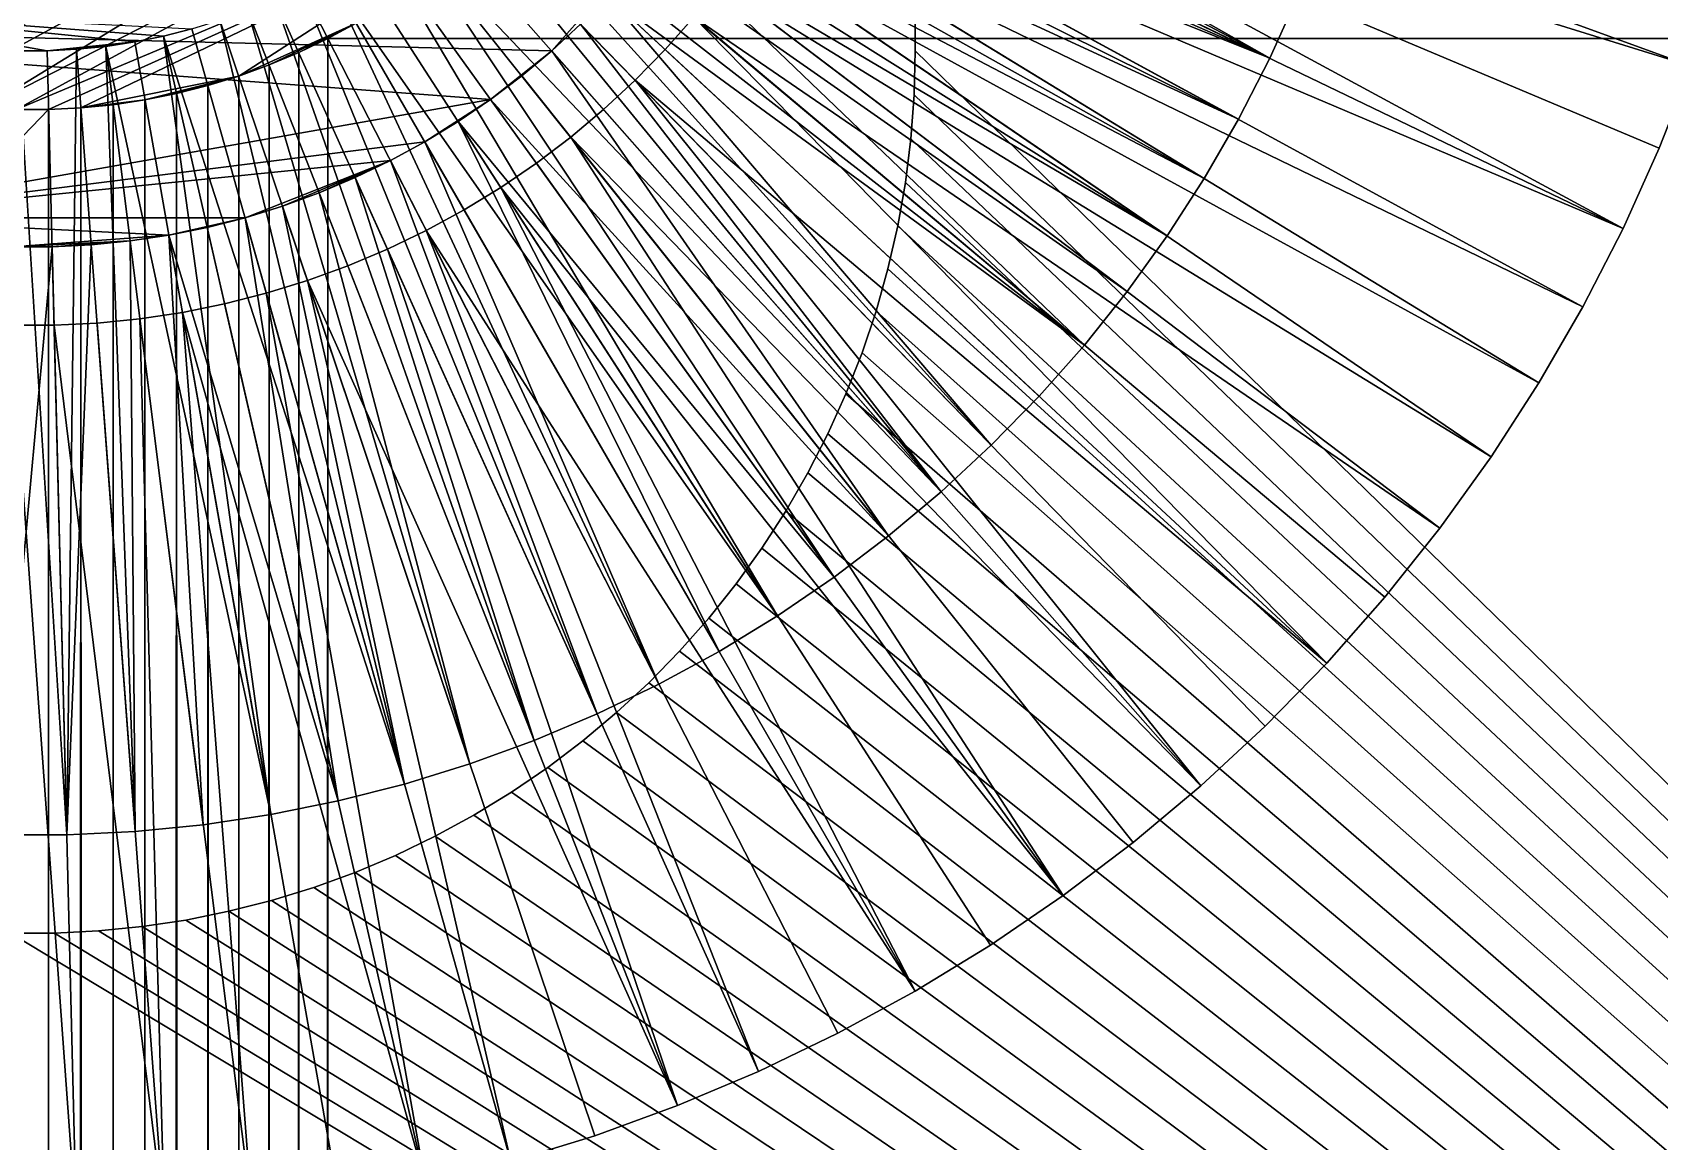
# Model space of a CAD drawing. Header units: millimetres. Extents: x 0 to 520, y -2 to 382.
# Drawn here: x 185 to 189.147, y 338.72 to 341.547 of the extents above; entities that cross this region are included whole.
import ezdxf

# ---------------------------------------------------------------- set-up
doc = ezdxf.new("R2010")
doc.units = ezdxf.units.MM

msp = doc.modelspace()

# ---------------------------------------------------------------- linework, layer by layer
at = {"layer": 'BRASS', "color": 52}
for points in [[(509.2, 369.2, 103), (10.8, 369.2, 103), (10.8, 10.8, 103)], [(509.2, 369.2, 103), (10.8, 10.8, 103), (509.2, 10.8, 103)], [(184.0368, 341.6603, 92), (186.5204, 342.3591, 92), (184.4745, 341.4359, 92)], [(184.4745, 341.4359, 92), (186.5204, 342.3591, 92), (184.6328, 341.3914, 92)], [(184.6328, 341.3914, 92), (186.5204, 342.3591, 92), (184.7135, 341.3751, 92)], [(184.7135, 341.3751, 92), (186.5204, 342.3591, 92), (184.8767, 341.3546, 92)], [(184.8767, 341.3546, 92), (186.5204, 342.3591, 92), (186.4079, 342.1396, 92)], [(184.8767, 341.3546, 92), (186.4079, 342.1396, 92), (184.9589, 341.3505, 92)], [(184.9589, 341.3505, 92), (186.4079, 342.1396, 92), (186.2095, 341.8777, 92)], [(184.9589, 341.3505, 92), (186.2095, 341.8777, 92), (185.0411, 341.3505, 92)], [(185.0411, 341.3505, 92), (186.2095, 341.8777, 92), (185.1233, 341.3546, 92)], [(185.1233, 341.3546, 92), (186.2095, 341.8777, 92), (185.5255, 341.4359, 92)], [(185.5255, 341.4359, 92), (186.2095, 341.8777, 92), (185.825, 341.5711, 92)], [(185.5255, 341.4359, 92), (185.825, 341.5711, 92), (185.6028, 341.4641, 92)], [(185.6028, 341.4641, 92), (185.825, 341.5711, 92), (185.6786, 341.496, 92)], [(185.6786, 341.496, 92), (185.825, 341.5711, 92), (185.7527, 341.5317, 92)], [(185.825, 341.5711, 86), (334.2473, 341.5317, 86), (185.7527, 341.5317, 86)], [(185.7527, 341.5317, 86), (185.825, 341.5711, 92), (185.825, 341.5711, 86)], [(185.7527, 341.5317, 92), (185.825, 341.5711, 92), (185.7527, 341.5317, 86)], [(334.175, 341.5711, 86), (334.2473, 341.5317, 86), (185.825, 341.5711, 86)], [(185.6786, 38.504, 86), (185.7527, 341.5317, 86), (185.7527, 38.4683, 86)], [(185.6786, 341.496, 86), (185.7527, 341.5317, 86), (185.6786, 38.504, 86)], [(185.6786, 341.496, 86), (185.7527, 341.5317, 92), (185.7527, 341.5317, 86)], [(185.6786, 341.496, 92), (185.7527, 341.5317, 92), (185.6786, 341.496, 86)], [(185.7527, 341.5317, 86), (334.2473, 341.5317, 86), (185.7527, 38.4683, 86)], [(185.7527, 38.4683, 86), (334.2473, 341.5317, 86), (334.2473, 38.4683, 86)], [(185.5255, 38.5641, 86), (185.6028, 341.4641, 86), (185.6028, 38.5359, 86)], [(185.5255, 341.4359, 86), (185.6028, 341.4641, 86), (185.5255, 38.5641, 86)], [(185.5255, 341.4359, 86), (185.6028, 341.4641, 92), (185.6028, 341.4641, 86)], [(185.5255, 341.4359, 92), (185.6028, 341.4641, 92), (185.5255, 341.4359, 86)], [(185.6028, 38.5359, 86), (185.6786, 341.496, 86), (185.6786, 38.504, 86)], [(185.6028, 341.4641, 86), (185.6786, 341.496, 86), (185.6028, 38.5359, 86)], [(185.6028, 341.4641, 86), (185.6786, 341.496, 92), (185.6786, 341.496, 86)], [(185.6028, 341.4641, 92), (185.6786, 341.496, 92), (185.6028, 341.4641, 86)], [(185.1233, 341.3546, 92), (185.5255, 341.4359, 92), (185.2865, 341.3751, 92)], [(185.2865, 341.3751, 92), (185.5255, 341.4359, 92), (185.4469, 341.4117, 92)], [(185.4469, 341.4117, 86), (185.5255, 341.4359, 86), (185.5255, 38.5641, 86)], [(185.4469, 341.4117, 86), (185.5255, 341.4359, 92), (185.5255, 341.4359, 86)], [(185.4469, 341.4117, 92), (185.5255, 341.4359, 92), (185.4469, 341.4117, 86)], [(185.2865, 341.3751, 92), (185.4469, 341.4117, 92), (185.3672, 341.3914, 92)], [(185.2865, 341.3751, 86), (185.3672, 341.3914, 86), (185.2865, 38.6249, 86)], [(185.2865, 38.6249, 86), (185.3672, 341.3914, 86), (185.3672, 38.6086, 86)], [(185.2865, 341.3751, 86), (185.2865, 341.3751, 92), (185.3672, 341.3914, 86)], [(185.2865, 341.3751, 92), (185.3672, 341.3914, 92), (185.3672, 341.3914, 86)], [(185.3672, 341.3914, 86), (185.4469, 341.4117, 86), (185.4469, 38.5883, 86)], [(185.3672, 341.3914, 86), (185.4469, 341.4117, 92), (185.4469, 341.4117, 86)], [(185.3672, 341.3914, 92), (185.4469, 341.4117, 92), (185.3672, 341.3914, 86)], [(185.3672, 38.6086, 86), (185.3672, 341.3914, 86), (185.4469, 38.5883, 86)], [(185.4469, 38.5883, 86), (185.4469, 341.4117, 86), (185.5255, 38.5641, 86)], [(38.6479, 190.0822, 86), (185.0411, 341.3505, 86), (38.65, 190, 86)], [(184.9589, 341.3505, 86), (185.0411, 341.3505, 86), (38.6479, 190.0822, 86)], [(38.65, 190, 86), (185.0411, 341.3505, 86), (185.0411, 38.6495, 86)], [(184.9589, 341.3505, 86), (185.0411, 341.3505, 92), (185.0411, 341.3505, 86)], [(184.9589, 341.3505, 92), (185.0411, 341.3505, 92), (184.9589, 341.3505, 86)], [(185.0411, 341.3505, 86), (185.1233, 341.3546, 86), (185.0411, 38.6495, 86)], [(185.0411, 38.6495, 86), (185.1233, 341.3546, 86), (185.1233, 38.6454, 86)], [(185.0411, 341.3505, 86), (185.1233, 341.3546, 92), (185.1233, 341.3546, 86)], [(185.0411, 341.3505, 92), (185.1233, 341.3546, 92), (185.0411, 341.3505, 86)], [(185.1233, 341.3546, 92), (185.2865, 341.3751, 92), (185.2052, 341.3628, 92)], [(185.1233, 341.3546, 86), (185.2052, 341.3628, 86), (185.2052, 38.6372, 86)], [(185.1233, 341.3546, 86), (185.2052, 341.3628, 92), (185.2052, 341.3628, 86)], [(185.1233, 341.3546, 92), (185.2052, 341.3628, 92), (185.1233, 341.3546, 86)], [(185.1233, 38.6454, 86), (185.1233, 341.3546, 86), (185.2052, 38.6372, 86)], [(185.2052, 341.3628, 86), (185.2865, 341.3751, 86), (185.2865, 38.6249, 86)], [(185.2052, 341.3628, 86), (185.2865, 341.3751, 92), (185.2865, 341.3751, 86)], [(185.2052, 341.3628, 92), (185.2865, 341.3751, 92), (185.2052, 341.3628, 86)], [(185.2052, 38.6372, 86), (185.2052, 341.3628, 86), (185.2865, 38.6249, 86)]]:
    msp.add_3dface(points, dxfattribs=at)
at = {"layer": 'STEEL', "color": 8}
for points in [[(197, 332, 86), (197, 360, 86), (187.2388, 344.724, 86)], [(197, 357, 83), (197, 332, 83), (187.25, 344.5, 83)], [(197, 332, 86), (187.2388, 344.724, 86), (187.2472, 344.6122, 86)], [(197, 332, 86), (187.2472, 344.6122, 86), (187.25, 344.5, 86)], [(197, 332, 83), (187.25, 341.5, 83), (187.25, 344.5, 83)], [(187.25, 341.5, 86), (197, 332, 86), (187.25, 344.5, 86)], [(187.25, 344.5, 86), (187.25, 344.5, 83), (187.25, 341.5, 83)], [(187.25, 344.5, 86), (187.25, 341.5, 83), (187.25, 341.5, 86)], [(188.1534, 341.4814, 78.5), (186.3515, 342.3492, 78.5), (186.3822, 342.4173, 78.5)], [(188.1534, 341.4814, 78.5), (186.3822, 342.4173, 78.5), (188.2252, 341.6405, 78.5)], [(188.1534, 341.4814, 78.5), (186.3173, 342.2826, 78.5), (186.3515, 342.3492, 78.5)], [(188.0738, 341.3261, 78.5), (186.2799, 342.2178, 78.5), (186.3173, 342.2826, 78.5)], [(188.0738, 341.3261, 78.5), (186.3173, 342.2826, 78.5), (188.1534, 341.4814, 78.5)], [(187.9865, 341.175, 78.5), (186.2394, 342.155, 78.5), (186.2799, 342.2178, 78.5)], [(187.9865, 341.175, 78.5), (186.2799, 342.2178, 78.5), (188.0738, 341.3261, 78.5)], [(186.8019, 342.1322, 82), (188.1534, 341.4814, 82), (186.843, 342.2231, 82)], [(186.843, 342.2231, 82), (188.1534, 341.4814, 82), (188.2252, 341.6405, 82)], [(187.0272, 342.1454, 83), (189.2286, 341.4609, 83), (187.0673, 342.2476, 83)], [(189.2286, 341.4609, 82), (187.0272, 342.1454, 82), (187.0673, 342.2476, 82)], [(187.0673, 342.2476, 83), (189.2286, 341.4609, 83), (189.3001, 341.6736, 83)], [(189.2286, 341.4609, 82), (187.0673, 342.2476, 82), (189.3001, 341.6736, 82)], [(187.8918, 341.0284, 78.5), (186.1957, 342.0943, 78.5), (186.2394, 342.155, 78.5)], [(187.8918, 341.0284, 78.5), (186.2394, 342.155, 78.5), (187.9865, 341.175, 78.5)], [(186.7564, 342.0435, 82), (188.1534, 341.4814, 82), (186.8019, 342.1322, 82)], [(186.9821, 342.0455, 83), (189.0544, 341.0475, 83), (187.0272, 342.1454, 83)], [(189.0544, 341.0475, 82), (186.9821, 342.0455, 82), (187.0272, 342.1454, 82)], [(187.0272, 342.1454, 83), (189.0544, 341.0475, 83), (189.1466, 341.252, 83)], [(187.0272, 342.1454, 83), (189.1466, 341.252, 83), (189.2286, 341.4609, 83)], [(189.0544, 341.0475, 82), (187.0272, 342.1454, 82), (189.1466, 341.252, 82)], [(189.1466, 341.252, 82), (187.0272, 342.1454, 82), (189.2286, 341.4609, 82)], [(187.79, 340.8867, 78.5), (186.1491, 342.0358, 78.5), (186.1957, 342.0943, 78.5)], [(187.79, 340.8867, 78.5), (186.1957, 342.0943, 78.5), (187.8918, 341.0284, 78.5)], [(186.7066, 341.9571, 82), (188.0738, 341.3261, 82), (186.7564, 342.0435, 82)], [(186.7564, 342.0435, 82), (188.0738, 341.3261, 82), (188.1534, 341.4814, 82)], [(186.9321, 341.9478, 83), (189.0544, 341.0475, 83), (186.9821, 342.0455, 83)], [(189.0544, 341.0475, 82), (186.9321, 341.9478, 82), (186.9821, 342.0455, 82)], [(187.6812, 340.7502, 78.5), (186.0996, 341.9797, 78.5), (186.1491, 342.0358, 78.5)], [(187.6812, 340.7502, 78.5), (186.1491, 342.0358, 78.5), (187.79, 340.8867, 78.5)], [(186.0996, 341.9797, 78.5), (187.4438, 340.4945, 78.5), (186.0474, 341.9262, 78.5)], [(187.5657, 340.6194, 78.5), (186.0996, 341.9797, 78.5), (187.6812, 340.7502, 78.5)], [(187.5657, 340.6194, 78.5), (187.4438, 340.4945, 78.5), (186.0996, 341.9797, 78.5)], [(186.0474, 341.9262, 78.5), (187.3159, 340.3758, 78.5), (185.9925, 341.8753, 78.5)], [(187.4438, 340.4945, 78.5), (187.3159, 340.3758, 78.5), (186.0474, 341.9262, 78.5)], [(186.6525, 341.8734, 82), (187.9865, 341.175, 82), (186.7066, 341.9571, 82)], [(186.7066, 341.9571, 82), (187.9865, 341.175, 82), (188.0738, 341.3261, 82)], [(186.8772, 341.8528, 83), (188.952, 340.8479, 83), (186.9321, 341.9478, 83)], [(188.952, 340.8479, 82), (186.8772, 341.8528, 82), (186.9321, 341.9478, 82)], [(186.9321, 341.9478, 83), (188.952, 340.8479, 83), (189.0544, 341.0475, 83)], [(188.952, 340.8479, 82), (186.9321, 341.9478, 82), (189.0544, 341.0475, 82)], [(183.6035, 341.5683, 90), (186.3234, 341.5004, 90), (186.6525, 341.8734, 90)], [(185.9925, 341.8753, 78.5), (187.3159, 340.3758, 78.5), (185.9352, 341.8273, 78.5)], [(186.3234, 341.5004, 90), (186.3965, 341.5683, 90), (186.6525, 341.8734, 90)], [(186.5943, 341.7924, 82), (187.8918, 341.0284, 82), (186.6525, 341.8734, 82)], [(186.6525, 341.8734, 82), (187.8918, 341.0284, 82), (187.9865, 341.175, 82)], [(186.8177, 341.7607, 83), (188.8398, 340.6535, 83), (186.8772, 341.8528, 83)], [(188.8398, 340.6535, 82), (186.8177, 341.7607, 82), (186.8772, 341.8528, 82)], [(186.8772, 341.8528, 83), (188.8398, 340.6535, 83), (188.952, 340.8479, 83)], [(188.8398, 340.6535, 82), (186.8772, 341.8528, 82), (188.952, 340.8479, 82)], [(185.9352, 341.8273, 78.5), (187.0431, 340.1582, 78.5), (185.8756, 341.7821, 78.5)], [(187.3159, 340.3758, 78.5), (187.1822, 340.2636, 78.5), (185.9352, 341.8273, 78.5)], [(187.1822, 340.2636, 78.5), (187.0431, 340.1582, 78.5), (185.9352, 341.8273, 78.5)], [(185.8756, 341.7821, 78.5), (186.8989, 340.0599, 78.5), (185.8138, 341.74, 78.5)], [(187.0431, 340.1582, 78.5), (186.8989, 340.0599, 78.5), (185.8756, 341.7821, 78.5)], [(186.5321, 341.7144, 82), (187.6812, 340.7502, 82), (186.5943, 341.7924, 82)], [(186.5943, 341.7924, 82), (187.6812, 340.7502, 82), (187.79, 340.8867, 82)], [(186.5943, 341.7924, 82), (187.79, 340.8867, 82), (187.8918, 341.0284, 82)], [(186.7537, 341.6716, 83), (188.7181, 340.4651, 83), (186.8177, 341.7607, 83)], [(188.7181, 340.4651, 82), (186.7537, 341.6716, 82), (186.8177, 341.7607, 82)], [(186.8177, 341.7607, 83), (188.7181, 340.4651, 83), (188.8398, 340.6535, 83)], [(188.7181, 340.4651, 82), (186.8177, 341.7607, 82), (188.8398, 340.6535, 82)], [(185.8138, 341.74, 78.5), (186.8989, 340.0599, 78.5), (185.75, 341.701, 78.5)], [(186.4661, 341.6397, 82), (187.6812, 340.7502, 82), (186.5321, 341.7144, 82)], [(185.75, 341.701, 78.5), (186.5967, 339.8854, 78.5), (185.6843, 341.6652, 78.5)], [(186.8989, 340.0599, 78.5), (186.75, 339.9689, 78.5), (185.75, 341.701, 78.5)], [(186.75, 339.9689, 78.5), (186.5967, 339.8854, 78.5), (185.75, 341.701, 78.5)], [(186.6853, 341.5859, 83), (188.5871, 340.2829, 83), (186.7537, 341.6716, 83)], [(188.5871, 340.2829, 82), (186.6853, 341.5859, 82), (186.7537, 341.6716, 82)], [(186.7537, 341.6716, 83), (188.5871, 340.2829, 83), (188.7181, 340.4651, 83)], [(188.5871, 340.2829, 82), (186.7537, 341.6716, 82), (188.7181, 340.4651, 82)], [(185.6169, 341.6327, 78.5), (186.2787, 339.7419, 78.5), (185.548, 341.6037, 78.5)], [(185.6843, 341.6652, 78.5), (186.4395, 339.8097, 78.5), (185.6169, 341.6327, 78.5)], [(186.4395, 339.8097, 78.5), (186.2787, 339.7419, 78.5), (185.6169, 341.6327, 78.5)], [(186.5967, 339.8854, 78.5), (186.4395, 339.8097, 78.5), (185.6843, 341.6652, 78.5)], [(187.4438, 340.4945, 82), (186.4661, 341.6397, 82), (186.3965, 341.5683, 82)], [(186.4661, 341.6397, 82), (187.5657, 340.6194, 82), (187.6812, 340.7502, 82)], [(187.4438, 340.4945, 82), (187.5657, 340.6194, 82), (186.4661, 341.6397, 82)], [(188.2252, 341.6405, 82), (188.1534, 341.4814, 82), (188.1534, 341.4814, 78.5)], [(188.2252, 341.6405, 82), (188.1534, 341.4814, 78.5), (188.2252, 341.6405, 78.5)], [(185.0374, 341.5005, 80.4), (184.452, 341.6037, 80.4), (185.2605, 341.5228, 80.4)], [(184.9626, 341.5005, 80.4), (184.452, 341.6037, 80.4), (185.0374, 341.5005, 80.4)], [(185.2605, 341.5228, 80.4), (184.452, 341.6037, 80.4), (185.3338, 341.5376, 80.4)], [(185.3338, 341.5376, 80.4), (184.452, 341.6037, 80.4), (185.4063, 341.5561, 80.4)], [(185.548, 341.6037, 78.5), (186.1147, 339.6823, 78.5), (185.4777, 341.5781, 78.5)], [(186.2787, 339.7419, 78.5), (186.1147, 339.6823, 78.5), (185.548, 341.6037, 78.5)], [(186.6127, 341.5036, 83), (188.2987, 339.9392, 83), (186.6853, 341.5859, 83)], [(188.2987, 339.9392, 82), (186.6127, 341.5036, 82), (186.6853, 341.5859, 82)], [(186.6127, 341.5036, 82), (186.6127, 341.5036, 83), (186.6853, 341.5859, 82)], [(186.6127, 341.5036, 83), (186.6853, 341.5859, 83), (186.6853, 341.5859, 82)], [(186.6853, 341.5859, 83), (188.4472, 340.1075, 83), (188.5871, 340.2829, 83)], [(188.2987, 339.9392, 83), (188.4472, 340.1075, 83), (186.6853, 341.5859, 83)], [(188.4472, 340.1075, 82), (186.6853, 341.5859, 82), (188.5871, 340.2829, 82)], [(188.4472, 340.1075, 82), (188.2987, 339.9392, 82), (186.6853, 341.5859, 82)], [(183.6035, 341.5683, 90), (184.4583, 341.0748, 90), (186.1675, 341.3761, 90)], [(183.6035, 341.5683, 90), (186.1675, 341.3761, 90), (186.3234, 341.5004, 90)], [(185.4063, 341.5561, 78.5), (185.9479, 339.6308, 78.5), (185.3338, 341.5376, 78.5)], [(185.3338, 341.5376, 80.4), (185.4063, 341.5561, 80.4), (185.3338, 341.5376, 78.5)], [(185.3338, 341.5376, 78.5), (185.4063, 341.5561, 80.4), (185.4063, 341.5561, 78.5)], [(185.4777, 341.5781, 78.5), (185.9479, 339.6308, 78.5), (185.4063, 341.5561, 78.5)], [(186.1147, 339.6823, 78.5), (185.9479, 339.6308, 78.5), (185.4777, 341.5781, 78.5)], [(186.3965, 341.5683, 90), (186.3234, 341.5004, 90), (186.3234, 341.5004, 82)], [(186.3965, 341.5683, 90), (186.3234, 341.5004, 82), (186.3965, 341.5683, 82)], [(187.3159, 340.3758, 82), (186.3965, 341.5683, 82), (186.3234, 341.5004, 82)], [(187.3159, 340.3758, 82), (187.4438, 340.4945, 82), (186.3965, 341.5683, 82)], [(185.1121, 341.5042, 80.4), (185.0374, 341.5005, 80.4), (185.2605, 341.5228, 80.4)], [(185.1121, 341.5042, 78.5), (185.0873, 339.5011, 78.5), (185.0374, 341.5005, 78.5)], [(185.0374, 341.5005, 78.5), (185.1121, 341.5042, 80.4), (185.1121, 341.5042, 78.5)], [(185.0374, 341.5005, 80.4), (185.1121, 341.5042, 80.4), (185.0374, 341.5005, 78.5)], [(185.2616, 339.5098, 78.5), (185.0873, 339.5011, 78.5), (185.1121, 341.5042, 78.5)], [(185.1865, 341.5116, 80.4), (185.1121, 341.5042, 80.4), (185.2605, 341.5228, 80.4)], [(185.1865, 341.5116, 78.5), (185.2616, 339.5098, 78.5), (185.1121, 341.5042, 78.5)], [(185.1121, 341.5042, 78.5), (185.1865, 341.5116, 80.4), (185.1865, 341.5116, 78.5)], [(185.1121, 341.5042, 80.4), (185.1865, 341.5116, 80.4), (185.1121, 341.5042, 78.5)], [(185.2605, 341.5228, 78.5), (185.6078, 339.5532, 78.5), (185.1865, 341.5116, 78.5)], [(185.1865, 341.5116, 78.5), (185.2605, 341.5228, 80.4), (185.2605, 341.5228, 78.5)], [(185.1865, 341.5116, 80.4), (185.2605, 341.5228, 80.4), (185.1865, 341.5116, 78.5)], [(185.6078, 339.5532, 78.5), (185.4352, 339.5272, 78.5), (185.1865, 341.5116, 78.5)], [(185.4352, 339.5272, 78.5), (185.2616, 339.5098, 78.5), (185.1865, 341.5116, 78.5)], [(185.3338, 341.5376, 78.5), (185.6078, 339.5532, 78.5), (185.2605, 341.5228, 78.5)], [(185.2605, 341.5228, 78.5), (185.3338, 341.5376, 80.4), (185.3338, 341.5376, 78.5)], [(185.2605, 341.5228, 80.4), (185.3338, 341.5376, 80.4), (185.2605, 341.5228, 78.5)], [(185.9479, 339.6308, 78.5), (185.7788, 339.5878, 78.5), (185.3338, 341.5376, 78.5)], [(185.7788, 339.5878, 78.5), (185.6078, 339.5532, 78.5), (185.3338, 341.5376, 78.5)], [(186.5361, 341.4251, 83), (188.2987, 339.9392, 83), (186.6127, 341.5036, 83)], [(188.2987, 339.9392, 82), (186.5361, 341.4251, 82), (186.6127, 341.5036, 82)], [(186.5361, 341.4251, 83), (186.6127, 341.5036, 83), (186.5361, 341.4251, 82)], [(186.5361, 341.4251, 82), (186.6127, 341.5036, 83), (186.6127, 341.5036, 82)], [(185.0873, 339.5011, 78.5), (184.9127, 339.5011, 78.5), (184.9626, 341.5005, 78.5)], [(185.0374, 341.5005, 78.5), (185.0873, 339.5011, 78.5), (184.9626, 341.5005, 78.5)], [(184.9626, 341.5005, 78.5), (184.9626, 341.5005, 80.4), (185.0374, 341.5005, 78.5)], [(184.9626, 341.5005, 80.4), (185.0374, 341.5005, 80.4), (185.0374, 341.5005, 78.5)], [(186.1675, 341.3761, 90), (186.247, 341.4363, 90), (186.3234, 341.5004, 90)], [(186.247, 341.4363, 90), (186.247, 341.4363, 82), (186.3234, 341.5004, 82)], [(186.3234, 341.5004, 90), (186.247, 341.4363, 90), (186.3234, 341.5004, 82)], [(187.1822, 340.2636, 82), (186.3234, 341.5004, 82), (186.247, 341.4363, 82)], [(187.1822, 340.2636, 82), (187.3159, 340.3758, 82), (186.3234, 341.5004, 82)], [(197, 332, 83), (187.2472, 341.3878, 83), (187.25, 341.5, 83)], [(187.2472, 341.3878, 86), (197, 332, 86), (187.25, 341.5, 86)], [(187.2472, 341.3878, 83), (187.25, 341.5, 86), (187.25, 341.5, 83)], [(187.2472, 341.3878, 86), (187.25, 341.5, 86), (187.2472, 341.3878, 83)], [(188.1534, 341.4814, 82), (188.0738, 341.3261, 82), (188.0738, 341.3261, 78.5)], [(188.1534, 341.4814, 82), (188.0738, 341.3261, 78.5), (188.1534, 341.4814, 78.5)], [(186.247, 341.4363, 90), (186.1675, 341.3761, 90), (186.1675, 341.3761, 82)], [(186.247, 341.4363, 90), (186.1675, 341.3761, 82), (186.247, 341.4363, 82)], [(187.1822, 340.2636, 82), (186.247, 341.4363, 82), (186.1675, 341.3761, 82)], [(187.9776, 339.626, 83), (186.5361, 341.4251, 83), (186.4557, 341.3505, 83)], [(186.5361, 341.4251, 82), (187.9776, 339.626, 82), (186.4557, 341.3505, 82)], [(186.4557, 341.3505, 83), (186.5361, 341.4251, 83), (186.4557, 341.3505, 82)], [(186.4557, 341.3505, 82), (186.5361, 341.4251, 83), (186.5361, 341.4251, 82)], [(188.1421, 339.7786, 83), (188.2987, 339.9392, 83), (186.5361, 341.4251, 83)], [(187.9776, 339.626, 83), (188.1421, 339.7786, 83), (186.5361, 341.4251, 83)], [(188.2987, 339.9392, 82), (188.1421, 339.7786, 82), (186.5361, 341.4251, 82)], [(188.1421, 339.7786, 82), (187.9776, 339.626, 82), (186.5361, 341.4251, 82)], [(189.2286, 341.4609, 83), (189.1466, 341.252, 83), (189.1466, 341.252, 82)], [(189.2286, 341.4609, 83), (189.1466, 341.252, 82), (189.2286, 341.4609, 82)], [(197, 332, 83), (187.2388, 341.276, 83), (187.2472, 341.3878, 83)], [(187.2388, 341.276, 86), (197, 332, 86), (187.2472, 341.3878, 86)], [(187.2388, 341.276, 83), (187.2472, 341.3878, 86), (187.2472, 341.3878, 83)], [(187.2388, 341.276, 86), (187.2472, 341.3878, 86), (187.2388, 341.276, 83)], [(184.4583, 341.0748, 90), (186, 341.2679, 90), (186.1675, 341.3761, 90)], [(186, 341.2679, 90), (186.0851, 341.3199, 90), (186.1675, 341.3761, 90)], [(186.1675, 341.3761, 90), (186.0851, 341.3199, 90), (186.0851, 341.3199, 82)], [(186.1675, 341.3761, 90), (186.0851, 341.3199, 82), (186.1675, 341.3761, 82)], [(187.0431, 340.1582, 82), (186.1675, 341.3761, 82), (186.0851, 341.3199, 82)], [(187.0431, 340.1582, 82), (187.1822, 340.2636, 82), (186.1675, 341.3761, 82)], [(187.9776, 339.626, 83), (186.4557, 341.3505, 83), (186.3717, 341.28, 83)], [(186.4557, 341.3505, 82), (187.9776, 339.626, 82), (186.3717, 341.28, 82)], [(186.3717, 341.28, 82), (186.3717, 341.28, 83), (186.4557, 341.3505, 82)], [(186.3717, 341.28, 83), (186.4557, 341.3505, 83), (186.4557, 341.3505, 82)], [(186.0851, 341.3199, 90), (186, 341.2679, 90), (186, 341.2679, 82)], [(186.0851, 341.3199, 90), (186, 341.2679, 82), (186.0851, 341.3199, 82)], [(186.75, 339.9689, 82), (186.0851, 341.3199, 82), (186, 341.2679, 82)], [(186.8989, 340.0599, 82), (187.0431, 340.1582, 82), (186.0851, 341.3199, 82)], [(186.75, 339.9689, 82), (186.8989, 340.0599, 82), (186.0851, 341.3199, 82)], [(188.0738, 341.3261, 82), (187.9865, 341.175, 82), (187.9865, 341.175, 78.5)], [(188.0738, 341.3261, 82), (187.9865, 341.175, 78.5), (188.0738, 341.3261, 78.5)], [(184.4583, 341.0748, 90), (185.9124, 341.2203, 90), (186, 341.2679, 90)], [(185.9124, 341.2203, 90), (185.9124, 341.2203, 82), (186, 341.2679, 82)], [(186, 341.2679, 90), (185.9124, 341.2203, 90), (186, 341.2679, 82)], [(186.5967, 339.8854, 82), (186, 341.2679, 82), (185.9124, 341.2203, 82)], [(186.5967, 339.8854, 82), (186.75, 339.9689, 82), (186, 341.2679, 82)], [(187.6268, 339.3463, 83), (186.3717, 341.28, 83), (186.2842, 341.2137, 83)], [(186.3717, 341.28, 82), (187.6268, 339.3463, 82), (186.2842, 341.2137, 82)], [(186.2842, 341.2137, 83), (186.3717, 341.28, 83), (186.2842, 341.2137, 82)], [(186.2842, 341.2137, 82), (186.3717, 341.28, 83), (186.3717, 341.28, 82)], [(187.8057, 339.4818, 83), (187.9776, 339.626, 83), (186.3717, 341.28, 83)], [(187.6268, 339.3463, 83), (187.8057, 339.4818, 83), (186.3717, 341.28, 83)], [(187.9776, 339.626, 82), (187.8057, 339.4818, 82), (186.3717, 341.28, 82)], [(187.8057, 339.4818, 82), (187.6268, 339.3463, 82), (186.3717, 341.28, 82)], [(197, 332, 83), (187.2249, 341.1647, 83), (187.2388, 341.276, 83)], [(187.2249, 341.1647, 86), (197, 332, 86), (187.2388, 341.276, 86)], [(187.2249, 341.1647, 83), (187.2249, 341.1647, 86), (187.2388, 341.276, 83)], [(187.2249, 341.1647, 86), (187.2388, 341.276, 86), (187.2388, 341.276, 83)], [(184.4583, 341.0748, 90), (185.5417, 341.0748, 90), (185.9124, 341.2203, 90)], [(185.5417, 341.0748, 90), (185.637, 341.1041, 90), (185.9124, 341.2203, 90)], [(185.637, 341.1041, 90), (185.7307, 341.1383, 90), (185.9124, 341.2203, 90)], [(185.7307, 341.1383, 90), (185.8226, 341.177, 90), (185.9124, 341.2203, 90)], [(185.9124, 341.2203, 90), (185.8226, 341.177, 90), (185.8226, 341.177, 82)], [(185.9124, 341.2203, 90), (185.8226, 341.177, 82), (185.9124, 341.2203, 82)], [(186.4395, 339.8097, 82), (185.9124, 341.2203, 82), (185.8226, 341.177, 82)], [(186.4395, 339.8097, 82), (186.5967, 339.8854, 82), (185.9124, 341.2203, 82)], [(187.6268, 339.3463, 83), (186.2842, 341.2137, 83), (186.1936, 341.1519, 83)], [(186.2842, 341.2137, 82), (187.6268, 339.3463, 82), (186.1936, 341.1519, 82)], [(186.1936, 341.1519, 83), (186.2842, 341.2137, 83), (186.1936, 341.1519, 82)], [(186.1936, 341.1519, 82), (186.2842, 341.2137, 83), (186.2842, 341.2137, 82)], [(189.1466, 341.252, 83), (189.0544, 341.0475, 83), (189.0544, 341.0475, 82)], [(189.1466, 341.252, 83), (189.0544, 341.0475, 82), (189.1466, 341.252, 82)], [(185.7307, 341.1383, 90), (185.7307, 341.1383, 82), (185.8226, 341.177, 82)], [(185.8226, 341.177, 90), (185.7307, 341.1383, 90), (185.8226, 341.177, 82)], [(186.2787, 339.7419, 82), (185.8226, 341.177, 82), (185.7307, 341.1383, 82)], [(186.2787, 339.7419, 82), (186.4395, 339.8097, 82), (185.8226, 341.177, 82)], [(187.9865, 341.175, 82), (187.8918, 341.0284, 82), (187.8918, 341.0284, 78.5)], [(187.9865, 341.175, 82), (187.8918, 341.0284, 78.5), (187.9865, 341.175, 78.5)], [(185.7307, 341.1383, 90), (185.637, 341.1041, 90), (185.637, 341.1041, 82)], [(185.7307, 341.1383, 90), (185.637, 341.1041, 82), (185.7307, 341.1383, 82)], [(186.1147, 339.6823, 82), (185.7307, 341.1383, 82), (185.637, 341.1041, 82)], [(186.1147, 339.6823, 82), (186.2787, 339.7419, 82), (185.7307, 341.1383, 82)], [(187.25, 339.1029, 83), (186.1936, 341.1519, 83), (186.1, 341.0947, 83)], [(186.1936, 341.1519, 82), (187.25, 339.1029, 82), (186.1, 341.0947, 82)], [(186.1, 341.0947, 83), (186.1936, 341.1519, 83), (186.1, 341.0947, 82)], [(186.1, 341.0947, 82), (186.1936, 341.1519, 83), (186.1936, 341.1519, 82)], [(187.4415, 339.2199, 83), (187.6268, 339.3463, 83), (186.1936, 341.1519, 83)], [(187.25, 339.1029, 83), (187.4415, 339.2199, 83), (186.1936, 341.1519, 83)], [(187.6268, 339.3463, 82), (187.4415, 339.2199, 82), (186.1936, 341.1519, 82)], [(187.4415, 339.2199, 82), (187.25, 339.1029, 82), (186.1936, 341.1519, 82)], [(197, 332, 83), (187.2054, 341.0542, 83), (187.2249, 341.1647, 83)], [(187.2054, 341.0542, 86), (197, 332, 86), (187.2249, 341.1647, 86)], [(187.2054, 341.0542, 83), (187.2054, 341.0542, 86), (187.2249, 341.1647, 83)], [(187.2054, 341.0542, 86), (187.2249, 341.1647, 86), (187.2249, 341.1647, 83)], [(185.637, 341.1041, 90), (185.5417, 341.0748, 90), (185.5417, 341.0748, 82)], [(185.637, 341.1041, 90), (185.5417, 341.0748, 82), (185.637, 341.1041, 82)], [(185.9479, 339.6308, 82), (185.637, 341.1041, 82), (185.5417, 341.0748, 82)], [(185.9479, 339.6308, 82), (186.1147, 339.6823, 82), (185.637, 341.1041, 82)], [(187.25, 339.1029, 83), (186.1, 341.0947, 83), (186.0037, 341.0423, 83)], [(186.1, 341.0947, 82), (187.25, 339.1029, 82), (186.0037, 341.0423, 82)], [(186.0037, 341.0423, 82), (186.0037, 341.0423, 83), (186.1, 341.0947, 82)], [(186.0037, 341.0423, 83), (186.1, 341.0947, 83), (186.1, 341.0947, 82)], [(184.4583, 341.0748, 90), (184.9501, 341.0006, 90), (185.3473, 341.0304, 90)], [(184.4583, 341.0748, 90), (185.3473, 341.0304, 90), (185.5417, 341.0748, 90)], [(185.3473, 341.0304, 90), (185.445, 341.0501, 90), (185.5417, 341.0748, 90)], [(185.445, 341.0501, 90), (185.3473, 341.0304, 82), (185.445, 341.0501, 82)], [(185.445, 341.0501, 90), (185.3473, 341.0304, 90), (185.3473, 341.0304, 82)], [(185.7788, 339.5878, 82), (185.445, 341.0501, 82), (185.3473, 341.0304, 82)], [(185.5417, 341.0748, 90), (185.445, 341.0501, 90), (185.445, 341.0501, 82)], [(185.5417, 341.0748, 90), (185.445, 341.0501, 82), (185.5417, 341.0748, 82)], [(185.7788, 339.5878, 82), (185.5417, 341.0748, 82), (185.445, 341.0501, 82)], [(185.7788, 339.5878, 82), (185.9479, 339.6308, 82), (185.5417, 341.0748, 82)], [(197, 332, 83), (187.1804, 340.9448, 83), (187.2054, 341.0542, 83)], [(187.1804, 340.9448, 86), (197, 332, 86), (187.2054, 341.0542, 86)], [(187.1804, 340.9448, 83), (187.2054, 341.0542, 86), (187.2054, 341.0542, 83)], [(187.1804, 340.9448, 86), (187.2054, 341.0542, 86), (187.1804, 340.9448, 83)], [(188.952, 340.8479, 83), (188.952, 340.8479, 82), (189.0544, 341.0475, 82)], [(189.0544, 341.0475, 83), (188.952, 340.8479, 83), (189.0544, 341.0475, 82)], [(184.9501, 341.0006, 90), (185.2487, 341.0155, 90), (185.3473, 341.0304, 90)], [(184.9501, 341.0006, 90), (185.0499, 341.0006, 90), (185.2487, 341.0155, 90)], [(185.0499, 341.0006, 90), (185.1495, 341.0056, 90), (185.2487, 341.0155, 90)], [(185.0499, 341.0006, 90), (185.0499, 341.0006, 82), (185.1495, 341.0056, 82)], [(185.1495, 341.0056, 90), (185.0499, 341.0006, 90), (185.1495, 341.0056, 82)], [(185.0873, 339.5011, 82), (185.1495, 341.0056, 82), (185.0499, 341.0006, 82)], [(185.0873, 339.5011, 82), (185.2616, 339.5098, 82), (185.1495, 341.0056, 82)], [(185.2487, 341.0155, 90), (185.1495, 341.0056, 82), (185.2487, 341.0155, 82)], [(185.2487, 341.0155, 90), (185.1495, 341.0056, 90), (185.1495, 341.0056, 82)], [(185.2616, 339.5098, 82), (185.2487, 341.0155, 82), (185.1495, 341.0056, 82)], [(185.3473, 341.0304, 90), (185.2487, 341.0155, 82), (185.3473, 341.0304, 82)], [(185.3473, 341.0304, 90), (185.2487, 341.0155, 90), (185.2487, 341.0155, 82)], [(185.4352, 339.5272, 82), (185.3473, 341.0304, 82), (185.2487, 341.0155, 82)], [(185.2616, 339.5098, 82), (185.4352, 339.5272, 82), (185.2487, 341.0155, 82)], [(185.6078, 339.5532, 82), (185.7788, 339.5878, 82), (185.3473, 341.0304, 82)], [(185.4352, 339.5272, 82), (185.6078, 339.5532, 82), (185.3473, 341.0304, 82)], [(186.8508, 338.8982, 83), (186.0037, 341.0423, 83), (185.9048, 340.9947, 83)], [(186.0037, 341.0423, 82), (186.8508, 338.8982, 82), (185.9048, 340.9947, 82)], [(185.9048, 340.9947, 83), (186.0037, 341.0423, 83), (185.9048, 340.9947, 82)], [(185.9048, 340.9947, 82), (186.0037, 341.0423, 83), (186.0037, 341.0423, 82)], [(187.0529, 338.9956, 83), (187.25, 339.1029, 83), (186.0037, 341.0423, 83)], [(186.8508, 338.8982, 83), (187.0529, 338.9956, 83), (186.0037, 341.0423, 83)], [(187.25, 339.1029, 82), (187.0529, 338.9956, 82), (186.0037, 341.0423, 82)], [(187.0529, 338.9956, 82), (186.8508, 338.8982, 82), (186.0037, 341.0423, 82)], [(187.8918, 341.0284, 82), (187.79, 340.8867, 82), (187.79, 340.8867, 78.5)], [(187.8918, 341.0284, 82), (187.79, 340.8867, 78.5), (187.8918, 341.0284, 78.5)], [(184.9127, 339.5011, 82), (185.0499, 341.0006, 82), (184.9501, 341.0006, 82)], [(184.9127, 339.5011, 82), (185.0873, 339.5011, 82), (185.0499, 341.0006, 82)], [(185.0499, 341.0006, 90), (184.9501, 341.0006, 82), (185.0499, 341.0006, 82)], [(185.0499, 341.0006, 90), (184.9501, 341.0006, 90), (184.9501, 341.0006, 82)], [(186.644, 338.8111, 83), (185.9048, 340.9947, 83), (185.8038, 340.9521, 83)], [(185.9048, 340.9947, 82), (186.644, 338.8111, 82), (185.8038, 340.9521, 82)], [(185.8038, 340.9521, 83), (185.9048, 340.9947, 83), (185.8038, 340.9521, 82)], [(185.8038, 340.9521, 82), (185.9048, 340.9947, 83), (185.9048, 340.9947, 82)], [(186.644, 338.8111, 83), (186.8508, 338.8982, 83), (185.9048, 340.9947, 83)], [(186.8508, 338.8982, 82), (186.644, 338.8111, 82), (185.9048, 340.9947, 82)], [(186.644, 338.8111, 83), (185.8038, 340.9521, 83), (185.7007, 340.9146, 83)], [(185.8038, 340.9521, 82), (186.644, 338.8111, 82), (185.7007, 340.9146, 82)], [(185.7007, 340.9146, 83), (185.8038, 340.9521, 83), (185.7007, 340.9146, 82)], [(185.7007, 340.9146, 82), (185.8038, 340.9521, 83), (185.8038, 340.9521, 82)], [(197, 332, 83), (187.15, 340.8368, 83), (187.1804, 340.9448, 83)], [(187.15, 340.8368, 86), (197, 332, 86), (187.1804, 340.9448, 86)], [(187.15, 340.8368, 83), (187.15, 340.8368, 86), (187.1804, 340.9448, 83)], [(187.15, 340.8368, 86), (187.1804, 340.9448, 86), (187.1804, 340.9448, 83)], [(186.0013, 338.6128, 83), (185.5958, 340.8822, 83), (185.4895, 340.8552, 83)], [(185.5958, 340.8822, 82), (186.0013, 338.6128, 82), (185.4895, 340.8552, 82)], [(185.4895, 340.8552, 83), (185.5958, 340.8822, 83), (185.4895, 340.8552, 82)], [(185.4895, 340.8552, 82), (185.5958, 340.8822, 83), (185.5958, 340.8822, 82)], [(186.2188, 338.6682, 83), (185.7007, 340.9146, 83), (185.5958, 340.8822, 83)], [(185.7007, 340.9146, 82), (186.2188, 338.6682, 82), (185.5958, 340.8822, 82)], [(185.5958, 340.8822, 83), (185.7007, 340.9146, 83), (185.5958, 340.8822, 82)], [(185.5958, 340.8822, 82), (185.7007, 340.9146, 83), (185.7007, 340.9146, 82)], [(186.0013, 338.6128, 83), (186.2188, 338.6682, 83), (185.5958, 340.8822, 83)], [(186.2188, 338.6682, 82), (186.0013, 338.6128, 82), (185.5958, 340.8822, 82)], [(186.4332, 338.7343, 83), (186.644, 338.8111, 83), (185.7007, 340.9146, 83)], [(186.2188, 338.6682, 83), (186.4332, 338.7343, 83), (185.7007, 340.9146, 83)], [(186.644, 338.8111, 82), (186.4332, 338.7343, 82), (185.7007, 340.9146, 82)], [(186.4332, 338.7343, 82), (186.2188, 338.6682, 82), (185.7007, 340.9146, 82)], [(187.79, 340.8867, 82), (187.6812, 340.7502, 82), (187.6812, 340.7502, 78.5)], [(187.79, 340.8867, 82), (187.6812, 340.7502, 78.5), (187.79, 340.8867, 78.5)], [(186.0013, 338.6128, 83), (185.4895, 340.8552, 83), (185.382, 340.8334, 83)], [(185.4895, 340.8552, 82), (186.0013, 338.6128, 82), (185.382, 340.8334, 82)], [(185.382, 340.8334, 82), (185.4895, 340.8552, 83), (185.4895, 340.8552, 82)], [(185.382, 340.8334, 83), (185.4895, 340.8552, 83), (185.382, 340.8334, 82)], [(188.952, 340.8479, 83), (188.8398, 340.6535, 83), (188.8398, 340.6535, 82)], [(188.952, 340.8479, 83), (188.8398, 340.6535, 82), (188.952, 340.8479, 82)], [(184.8878, 338.5014, 83), (185.1122, 338.5014, 83), (184.9452, 340.8007, 83)], [(185.1122, 338.5014, 82), (184.8878, 338.5014, 82), (184.9452, 340.8007, 82)], [(185.1122, 338.5014, 83), (185.0548, 340.8007, 83), (184.9452, 340.8007, 83)], [(185.0548, 340.8007, 82), (185.1122, 338.5014, 82), (184.9452, 340.8007, 82)], [(184.9452, 340.8007, 82), (185.0548, 340.8007, 83), (185.0548, 340.8007, 82)], [(184.9452, 340.8007, 83), (185.0548, 340.8007, 83), (184.9452, 340.8007, 82)], [(185.3363, 338.5126, 83), (185.1644, 340.8062, 83), (185.0548, 340.8007, 83)], [(185.1644, 340.8062, 82), (185.3363, 338.5126, 82), (185.0548, 340.8007, 82)], [(185.0548, 340.8007, 82), (185.0548, 340.8007, 83), (185.1644, 340.8062, 82)], [(185.0548, 340.8007, 83), (185.1644, 340.8062, 83), (185.1644, 340.8062, 82)], [(185.1122, 338.5014, 83), (185.3363, 338.5126, 83), (185.0548, 340.8007, 83)], [(185.3363, 338.5126, 82), (185.1122, 338.5014, 82), (185.0548, 340.8007, 82)], [(185.3363, 338.5126, 83), (185.2736, 340.8171, 83), (185.1644, 340.8062, 83)], [(185.2736, 340.8171, 82), (185.3363, 338.5126, 82), (185.1644, 340.8062, 82)], [(185.1644, 340.8062, 82), (185.2736, 340.8171, 83), (185.2736, 340.8171, 82)], [(185.1644, 340.8062, 83), (185.2736, 340.8171, 83), (185.1644, 340.8062, 82)], [(185.5595, 338.5349, 83), (185.382, 340.8334, 83), (185.2736, 340.8171, 83)], [(185.382, 340.8334, 82), (185.5595, 338.5349, 82), (185.2736, 340.8171, 82)], [(185.2736, 340.8171, 82), (185.382, 340.8334, 83), (185.382, 340.8334, 82)], [(185.2736, 340.8171, 83), (185.382, 340.8334, 83), (185.2736, 340.8171, 82)], [(185.3363, 338.5126, 83), (185.5595, 338.5349, 83), (185.2736, 340.8171, 83)], [(185.5595, 338.5349, 82), (185.3363, 338.5126, 82), (185.2736, 340.8171, 82)], [(185.7814, 338.5684, 83), (186.0013, 338.6128, 83), (185.382, 340.8334, 83)], [(185.5595, 338.5349, 83), (185.7814, 338.5684, 83), (185.382, 340.8334, 83)], [(186.0013, 338.6128, 82), (185.7814, 338.5684, 82), (185.382, 340.8334, 82)], [(185.7814, 338.5684, 82), (185.5595, 338.5349, 82), (185.382, 340.8334, 82)], [(197, 332, 83), (187.1143, 340.7305, 83), (187.15, 340.8368, 83)], [(187.1143, 340.7305, 86), (197, 332, 86), (187.15, 340.8368, 86)], [(187.1143, 340.7305, 83), (187.1143, 340.7305, 86), (187.15, 340.8368, 83)], [(187.1143, 340.7305, 86), (187.15, 340.8368, 86), (187.15, 340.8368, 83)], [(197, 332, 83), (187.0733, 340.626, 83), (187.1143, 340.7305, 83)], [(187.0733, 340.626, 86), (197, 332, 86), (187.1143, 340.7305, 86)], [(187.0733, 340.626, 83), (187.1143, 340.7305, 86), (187.1143, 340.7305, 83)], [(187.0733, 340.626, 86), (187.1143, 340.7305, 86), (187.0733, 340.626, 83)], [(187.5657, 340.6194, 82), (187.5657, 340.6194, 78.5), (187.6812, 340.7502, 78.5)], [(187.6812, 340.7502, 82), (187.5657, 340.6194, 82), (187.6812, 340.7502, 78.5)], [(188.8398, 340.6535, 83), (188.7181, 340.4651, 83), (188.7181, 340.4651, 82)], [(188.8398, 340.6535, 83), (188.7181, 340.4651, 82), (188.8398, 340.6535, 82)], [(197, 332, 83), (187.0272, 340.5238, 83), (187.0733, 340.626, 83)], [(187.0272, 340.5238, 86), (197, 332, 86), (187.0733, 340.626, 86)], [(187.0272, 340.5238, 83), (187.0733, 340.626, 86), (187.0733, 340.626, 83)], [(187.0272, 340.5238, 86), (187.0733, 340.626, 86), (187.0272, 340.5238, 83)], [(187.4438, 340.4945, 82), (187.4438, 340.4945, 78.5), (187.5657, 340.6194, 78.5)], [(187.5657, 340.6194, 82), (187.4438, 340.4945, 82), (187.5657, 340.6194, 78.5)], [(197, 332, 83), (186.976, 340.4239, 83), (187.0272, 340.5238, 83)], [(186.976, 340.4239, 86), (197, 332, 86), (187.0272, 340.5238, 86)], [(186.976, 340.4239, 83), (187.0272, 340.5238, 86), (187.0272, 340.5238, 83)], [(186.976, 340.4239, 86), (187.0272, 340.5238, 86), (186.976, 340.4239, 83)], [(187.4438, 340.4945, 82), (187.3159, 340.3758, 82), (187.3159, 340.3758, 78.5)], [(187.4438, 340.4945, 82), (187.3159, 340.3758, 78.5), (187.4438, 340.4945, 78.5)], [(188.7181, 340.4651, 83), (188.5871, 340.2829, 83), (188.5871, 340.2829, 82)], [(188.7181, 340.4651, 83), (188.5871, 340.2829, 82), (188.7181, 340.4651, 82)], [(197, 332, 83), (186.9199, 340.3268, 83), (186.976, 340.4239, 83)], [(186.9199, 340.3268, 86), (197, 332, 86), (186.976, 340.4239, 86)], [(186.9199, 340.3268, 83), (186.976, 340.4239, 86), (186.976, 340.4239, 83)], [(186.9199, 340.3268, 86), (186.976, 340.4239, 86), (186.9199, 340.3268, 83)], [(187.3159, 340.3758, 82), (187.1822, 340.2636, 82), (187.1822, 340.2636, 78.5)], [(187.3159, 340.3758, 82), (187.1822, 340.2636, 78.5), (187.3159, 340.3758, 78.5)], [(197, 332, 83), (186.859, 340.2325, 83), (186.9199, 340.3268, 83)], [(186.859, 340.2325, 86), (197, 332, 86), (186.9199, 340.3268, 86)], [(186.859, 340.2325, 83), (186.9199, 340.3268, 86), (186.9199, 340.3268, 83)], [(186.859, 340.2325, 86), (186.9199, 340.3268, 86), (186.859, 340.2325, 83)], [(187.1822, 340.2636, 82), (187.0431, 340.1582, 82), (187.0431, 340.1582, 78.5)], [(187.1822, 340.2636, 82), (187.0431, 340.1582, 78.5), (187.1822, 340.2636, 78.5)], [(188.5871, 340.2829, 83), (188.4472, 340.1075, 83), (188.4472, 340.1075, 82)], [(188.5871, 340.2829, 83), (188.4472, 340.1075, 82), (188.5871, 340.2829, 82)], [(197, 332, 83), (186.7935, 340.1414, 83), (186.859, 340.2325, 83)], [(186.7935, 340.1414, 86), (197, 332, 86), (186.859, 340.2325, 86)], [(186.7935, 340.1414, 83), (186.859, 340.2325, 86), (186.859, 340.2325, 83)], [(186.7935, 340.1414, 86), (186.859, 340.2325, 86), (186.7935, 340.1414, 83)], [(197, 332, 83), (186.7236, 340.0537, 83), (186.7935, 340.1414, 83)], [(186.7236, 340.0537, 86), (197, 332, 86), (186.7935, 340.1414, 86)], [(186.7236, 340.0537, 83), (186.7935, 340.1414, 86), (186.7935, 340.1414, 83)], [(186.7236, 340.0537, 86), (186.7935, 340.1414, 86), (186.7236, 340.0537, 83)], [(186.8989, 340.0599, 82), (186.8989, 340.0599, 78.5), (187.0431, 340.1582, 78.5)], [(187.0431, 340.1582, 82), (186.8989, 340.0599, 82), (187.0431, 340.1582, 78.5)], [(188.2987, 339.9392, 83), (188.2987, 339.9392, 82), (188.4472, 340.1075, 82)], [(188.4472, 340.1075, 83), (188.2987, 339.9392, 83), (188.4472, 340.1075, 82)], [(197, 332, 83), (186.6494, 339.9696, 83), (186.7236, 340.0537, 83)], [(186.6494, 339.9696, 86), (197, 332, 86), (186.7236, 340.0537, 86)], [(186.6494, 339.9696, 83), (186.7236, 340.0537, 86), (186.7236, 340.0537, 83)], [(186.6494, 339.9696, 86), (186.7236, 340.0537, 86), (186.6494, 339.9696, 83)], [(186.8989, 340.0599, 82), (186.75, 339.9689, 82), (186.75, 339.9689, 78.5)], [(186.8989, 340.0599, 82), (186.75, 339.9689, 78.5), (186.8989, 340.0599, 78.5)], [(197, 332, 83), (186.571, 339.8893, 83), (186.6494, 339.9696, 83)], [(186.571, 339.8893, 86), (197, 332, 86), (186.6494, 339.9696, 86)], [(186.571, 339.8893, 83), (186.6494, 339.9696, 86), (186.6494, 339.9696, 83)], [(186.571, 339.8893, 86), (186.6494, 339.9696, 86), (186.571, 339.8893, 83)], [(186.75, 339.9689, 82), (186.5967, 339.8854, 82), (186.5967, 339.8854, 78.5)], [(186.75, 339.9689, 82), (186.5967, 339.8854, 78.5), (186.75, 339.9689, 78.5)], [(188.2987, 339.9392, 83), (188.1421, 339.7786, 83), (188.1421, 339.7786, 82)], [(188.2987, 339.9392, 83), (188.1421, 339.7786, 82), (188.2987, 339.9392, 82)], [(186.5967, 339.8854, 82), (186.4395, 339.8097, 82), (186.4395, 339.8097, 78.5)], [(186.5967, 339.8854, 82), (186.4395, 339.8097, 78.5), (186.5967, 339.8854, 78.5)], [(197, 332, 83), (186.4888, 339.813, 83), (186.571, 339.8893, 83)], [(186.4888, 339.813, 86), (197, 332, 86), (186.571, 339.8893, 86)], [(186.4888, 339.813, 83), (186.4888, 339.813, 86), (186.571, 339.8893, 83)], [(186.4888, 339.813, 86), (186.571, 339.8893, 86), (186.571, 339.8893, 83)], [(186.4395, 339.8097, 82), (186.2787, 339.7419, 82), (186.2787, 339.7419, 78.5)], [(186.4395, 339.8097, 82), (186.2787, 339.7419, 78.5), (186.4395, 339.8097, 78.5)], [(197, 332, 83), (186.4029, 339.7409, 83), (186.4888, 339.813, 83)], [(186.4029, 339.7409, 86), (197, 332, 86), (186.4888, 339.813, 86)], [(186.4029, 339.7409, 83), (186.4029, 339.7409, 86), (186.4888, 339.813, 83)], [(186.4029, 339.7409, 86), (186.4888, 339.813, 86), (186.4888, 339.813, 83)], [(188.1421, 339.7786, 83), (187.9776, 339.626, 83), (187.9776, 339.626, 82)], [(188.1421, 339.7786, 83), (187.9776, 339.626, 82), (188.1421, 339.7786, 82)], [(186.2787, 339.7419, 82), (186.1147, 339.6823, 82), (186.1147, 339.6823, 78.5)], [(186.2787, 339.7419, 82), (186.1147, 339.6823, 78.5), (186.2787, 339.7419, 78.5)], [(197, 332, 83), (186.3134, 339.6731, 83), (186.4029, 339.7409, 83)], [(186.3134, 339.6731, 86), (197, 332, 86), (186.4029, 339.7409, 86)], [(186.3134, 339.6731, 83), (186.3134, 339.6731, 86), (186.4029, 339.7409, 83)], [(186.3134, 339.6731, 86), (186.4029, 339.7409, 86), (186.4029, 339.7409, 83)], [(185.9479, 339.6308, 82), (185.9479, 339.6308, 78.5), (186.1147, 339.6823, 78.5)], [(186.1147, 339.6823, 82), (185.9479, 339.6308, 82), (186.1147, 339.6823, 78.5)], [(197, 332, 83), (186.2207, 339.6099, 83), (186.3134, 339.6731, 83)], [(186.2207, 339.6099, 86), (197, 332, 86), (186.3134, 339.6731, 86)], [(186.2207, 339.6099, 86), (186.3134, 339.6731, 86), (186.2207, 339.6099, 83)], [(186.2207, 339.6099, 83), (186.3134, 339.6731, 86), (186.3134, 339.6731, 83)], [(185.9479, 339.6308, 82), (185.7788, 339.5878, 82), (185.7788, 339.5878, 78.5)], [(185.9479, 339.6308, 82), (185.7788, 339.5878, 78.5), (185.9479, 339.6308, 78.5)], [(197, 332, 83), (186.125, 339.5514, 83), (186.2207, 339.6099, 83)], [(186.125, 339.5514, 86), (197, 332, 86), (186.2207, 339.6099, 86)], [(186.125, 339.5514, 83), (186.125, 339.5514, 86), (186.2207, 339.6099, 83)], [(186.125, 339.5514, 86), (186.2207, 339.6099, 86), (186.2207, 339.6099, 83)], [(187.8057, 339.4818, 83), (187.8057, 339.4818, 82), (187.9776, 339.626, 82)], [(187.9776, 339.626, 83), (187.8057, 339.4818, 83), (187.9776, 339.626, 82)], [(185.6078, 339.5532, 82), (185.6078, 339.5532, 78.5), (185.7788, 339.5878, 78.5)], [(185.7788, 339.5878, 82), (185.6078, 339.5532, 82), (185.7788, 339.5878, 78.5)], [(185.2616, 339.5098, 82), (185.2616, 339.5098, 78.5), (185.4352, 339.5272, 78.5)], [(185.4352, 339.5272, 82), (185.2616, 339.5098, 82), (185.4352, 339.5272, 78.5)], [(185.4352, 339.5272, 82), (185.4352, 339.5272, 78.5), (185.6078, 339.5532, 78.5)], [(185.6078, 339.5532, 82), (185.4352, 339.5272, 82), (185.6078, 339.5532, 78.5)], [(197, 332, 83), (186.0265, 339.4978, 83), (186.125, 339.5514, 83)], [(186.0265, 339.4978, 86), (197, 332, 86), (186.125, 339.5514, 86)], [(186.0265, 339.4978, 83), (186.125, 339.5514, 86), (186.125, 339.5514, 83)], [(186.0265, 339.4978, 86), (186.125, 339.5514, 86), (186.0265, 339.4978, 83)], [(185.0873, 339.5011, 82), (184.9127, 339.5011, 78.5), (185.0873, 339.5011, 78.5)], [(185.0873, 339.5011, 82), (184.9127, 339.5011, 82), (184.9127, 339.5011, 78.5)], [(185.0873, 339.5011, 82), (185.0873, 339.5011, 78.5), (185.2616, 339.5098, 78.5)], [(185.2616, 339.5098, 82), (185.0873, 339.5011, 82), (185.2616, 339.5098, 78.5)], [(197, 332, 83), (185.9254, 339.4491, 83), (186.0265, 339.4978, 83)], [(185.9254, 339.4491, 86), (197, 332, 86), (186.0265, 339.4978, 86)], [(185.9254, 339.4491, 83), (186.0265, 339.4978, 86), (186.0265, 339.4978, 83)], [(185.9254, 339.4491, 86), (186.0265, 339.4978, 86), (185.9254, 339.4491, 83)], [(187.8057, 339.4818, 83), (187.6268, 339.3463, 83), (187.6268, 339.3463, 82)], [(187.8057, 339.4818, 83), (187.6268, 339.3463, 82), (187.8057, 339.4818, 82)], [(197, 332, 83), (185.822, 339.4055, 83), (185.9254, 339.4491, 83)], [(185.822, 339.4055, 86), (197, 332, 86), (185.9254, 339.4491, 86)], [(185.822, 339.4055, 83), (185.9254, 339.4491, 86), (185.9254, 339.4491, 83)], [(185.822, 339.4055, 86), (185.9254, 339.4491, 86), (185.822, 339.4055, 83)], [(197, 332, 83), (185.7166, 339.3672, 83), (185.822, 339.4055, 83)], [(185.7166, 339.3672, 86), (197, 332, 86), (185.822, 339.4055, 86)], [(185.7166, 339.3672, 83), (185.822, 339.4055, 86), (185.822, 339.4055, 83)], [(185.7166, 339.3672, 86), (185.822, 339.4055, 86), (185.7166, 339.3672, 83)], [(197, 332, 83), (185.6094, 339.3341, 83), (185.7166, 339.3672, 83)], [(185.6094, 339.3341, 86), (197, 332, 86), (185.7166, 339.3672, 86)], [(185.6094, 339.3341, 83), (185.7166, 339.3672, 86), (185.7166, 339.3672, 83)], [(185.6094, 339.3341, 86), (185.7166, 339.3672, 86), (185.6094, 339.3341, 83)], [(187.6268, 339.3463, 83), (187.4415, 339.2199, 83), (187.4415, 339.2199, 82)], [(187.6268, 339.3463, 83), (187.4415, 339.2199, 82), (187.6268, 339.3463, 82)], [(197, 332, 83), (185.3907, 339.2842, 83), (185.5007, 339.3064, 83)], [(185.3907, 339.2842, 86), (197, 332, 86), (185.5007, 339.3064, 86)], [(185.3907, 339.2842, 86), (185.5007, 339.3064, 86), (185.3907, 339.2842, 83)], [(185.3907, 339.2842, 83), (185.5007, 339.3064, 86), (185.5007, 339.3064, 83)], [(197, 332, 83), (185.5007, 339.3064, 83), (185.6094, 339.3341, 83)], [(185.5007, 339.3064, 86), (197, 332, 86), (185.6094, 339.3341, 86)], [(185.5007, 339.3064, 83), (185.6094, 339.3341, 86), (185.6094, 339.3341, 83)], [(185.5007, 339.3064, 86), (185.6094, 339.3341, 86), (185.5007, 339.3064, 83)], [(197, 332, 83), (185.1681, 339.2563, 83), (185.2798, 339.2675, 83)], [(185.1681, 339.2563, 86), (197, 332, 86), (185.2798, 339.2675, 86)], [(185.1681, 339.2563, 86), (185.2798, 339.2675, 86), (185.1681, 339.2563, 83)], [(185.1681, 339.2563, 83), (185.2798, 339.2675, 86), (185.2798, 339.2675, 83)], [(197, 332, 83), (185.2798, 339.2675, 83), (185.3907, 339.2842, 83)], [(185.2798, 339.2675, 86), (197, 332, 86), (185.3907, 339.2842, 86)], [(185.2798, 339.2675, 83), (185.2798, 339.2675, 86), (185.3907, 339.2842, 83)], [(185.2798, 339.2675, 86), (185.3907, 339.2842, 86), (185.3907, 339.2842, 83)], [(197, 332, 83), (173, 332, 83), (184.9439, 339.2507, 83)], [(173, 332, 86), (197, 332, 86), (184.9439, 339.2507, 86)], [(197, 332, 83), (184.9439, 339.2507, 83), (185.0561, 339.2507, 83)], [(184.9439, 339.2507, 86), (197, 332, 86), (185.0561, 339.2507, 86)], [(184.9439, 339.2507, 86), (185.0561, 339.2507, 86), (184.9439, 339.2507, 83)], [(184.9439, 339.2507, 83), (185.0561, 339.2507, 86), (185.0561, 339.2507, 83)], [(197, 332, 83), (185.0561, 339.2507, 83), (185.1681, 339.2563, 83)], [(185.0561, 339.2507, 86), (197, 332, 86), (185.1681, 339.2563, 86)], [(185.0561, 339.2507, 83), (185.0561, 339.2507, 86), (185.1681, 339.2563, 83)], [(185.0561, 339.2507, 86), (185.1681, 339.2563, 86), (185.1681, 339.2563, 83)], [(187.4415, 339.2199, 83), (187.25, 339.1029, 83), (187.25, 339.1029, 82)], [(187.4415, 339.2199, 83), (187.25, 339.1029, 82), (187.4415, 339.2199, 82)], [(187.0529, 338.9956, 83), (187.0529, 338.9956, 82), (187.25, 339.1029, 82)], [(187.25, 339.1029, 83), (187.0529, 338.9956, 83), (187.25, 339.1029, 82)], [(187.0529, 338.9956, 83), (186.8508, 338.8982, 83), (186.8508, 338.8982, 82)], [(187.0529, 338.9956, 83), (186.8508, 338.8982, 82), (187.0529, 338.9956, 82)], [(186.8508, 338.8982, 83), (186.644, 338.8111, 83), (186.644, 338.8111, 82)], [(186.8508, 338.8982, 83), (186.644, 338.8111, 82), (186.8508, 338.8982, 82)], [(186.644, 338.8111, 83), (186.4332, 338.7343, 83), (186.4332, 338.7343, 82)], [(186.644, 338.8111, 83), (186.4332, 338.7343, 82), (186.644, 338.8111, 82)], [(186.4332, 338.7343, 83), (186.2188, 338.6682, 83), (186.2188, 338.6682, 82)], [(186.4332, 338.7343, 83), (186.2188, 338.6682, 82), (186.4332, 338.7343, 82)]]:
    msp.add_3dface(points, dxfattribs=at)

doc.saveas('drawing.dxf')
